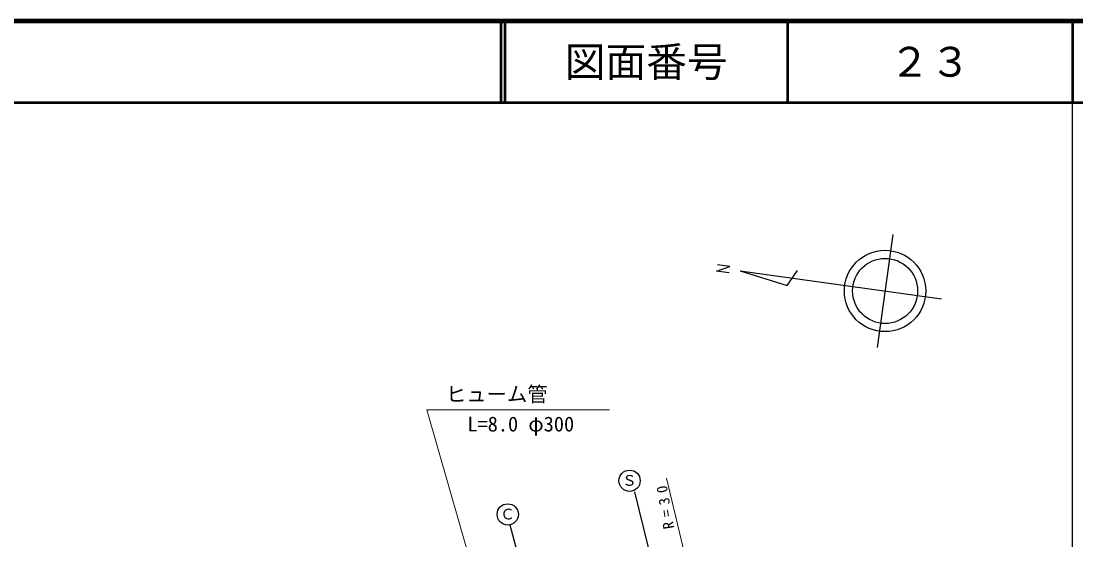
# Model space of a CAD drawing. Units: millimetres, scale not verified. Extents: x 40000 to 680000, y 20000 to 380000.
# Drawn here: x 449804 to 579425, y 316247 to 380000 of the extents above; entities that cross this region are included whole.
import ezdxf
from ezdxf.enums import TextEntityAlignment as Align

# ---------------------------------------------------------------- set-up
doc = ezdxf.new("R2010")
doc.units = ezdxf.units.MM
doc.header["$LTSCALE"] = 1000
for name, color, linetype, lineweight in [('M-BGD-EXST', 7, 'Continuous', 25), ('M-BMK-SRVR', 3, 'Continuous', 25), ('M-STR-HTXT', 7, 'Continuous', 13), ('M-TTL', 2, 'Continuous', 140), ('M-TTL-BAND', 7, 'Continuous', 25), ('M-TTL-LINE', 7, 'Continuous', 50)]:
    doc.layers.add(name, color=color, linetype=linetype, lineweight=lineweight)
doc.layers.add('M-TTL-TXT', color=7, linetype='Continuous')
doc.styles.add('ＭＳ ゴシック', font='')
doc.styles.get('ＭＳ ゴシック').set_extended_font_data('MS Gothic')

msp = doc.modelspace()

# ---------------------------------------------------------------- linework, layer by layer
at = {"layer": 'M-BGD-EXST'}
for p, q in [((525181, 322171), (530365, 301166)), ((516092, 295309), (509899, 318064))]:
    msp.add_line(p, q, dxfattribs=at)
for centre in [(524580, 323513), (509610, 319380)]:
    msp.add_circle(centre, 1304, dxfattribs=at)
at = {"layer": 'M-BMK-SRVR'}
for p, q in [((556941, 353772), (555015, 339905)), ((536915, 349854), (535379, 350059)), ((535272, 349274), (536915, 349854)), ((536800, 349061), (535272, 349274)), ((538149, 349314), (543955, 347499)), ((538149, 349314), (562912, 345875)), ((543955, 347499), (545220, 349342))]:
    msp.add_line(p, q, dxfattribs=at)
for radius in [5000, 4000]:
    msp.add_circle((555978, 346838), radius, dxfattribs=at)
at = {"layer": 'M-STR-HTXT'}
for p, q in [((511541, 290753), (499668, 332236)), ((499668, 332236), (522095, 332236)), ((535740, 296163), (529110, 323848))]:
    msp.add_line(p, q, dxfattribs=at)
at = {"layer": 'M-TTL'}
msp.add_line((680000, 380000), (40000, 380000), dxfattribs=at)
at = {"layer": 'M-TTL-BAND'}
msp.add_line((579000, 20000), (579000, 370000), dxfattribs=at)
at = {"layer": 'M-TTL-LINE'}
for p, q in [((508747, 380000), (508747, 370000)), ((509247, 380000), (509247, 370000)), ((543997, 380000), (543997, 370000)), ((579000, 380000), (579000, 370000)), ((40000, 370000), (680000, 370000))]:
    msp.add_line(p, q, dxfattribs=at)

# ---------------------------------------------------------------- texts
at = {"layer": 'M-BGD-EXST', "style": 'ＭＳ ゴシック'}
for s, p in [('Ｓ', (523653, 322503)), ('Ｃ', (508683, 318369))]:
    msp.add_text(s, height=1320, dxfattribs=at).set_placement(p, align=Align.BOTTOM_LEFT)
at = {"layer": 'M-STR-HTXT', "style": 'ＭＳ ゴシック'}
for s, p in [('ヒューム管', (502004, 332694)), ('L=8.0 φ300', (504649, 329019))]:
    msp.add_text(s, height=1833, dxfattribs=at).set_placement(p, align=Align.BOTTOM_LEFT)
at = {"layer": 'M-STR-HTXT', "insert": (530084, 317705), "char_height": 1320, "attachment_point": 7, "rotation": 99.8, "style": 'ＭＳ ゴシック'}
msp.add_mtext('\\T1.67;R=30', dxfattribs=at)
at = {"layer": 'M-TTL-TXT', "style": 'ＭＳ ゴシック'}
for s, p in [('図面番号', (526622, 375000)), ('２３', (561497, 375000))]:
    msp.add_text(s, height=3666, dxfattribs=at).set_placement(p, align=Align.MIDDLE_CENTER)

doc.saveas('drawing.dxf')
